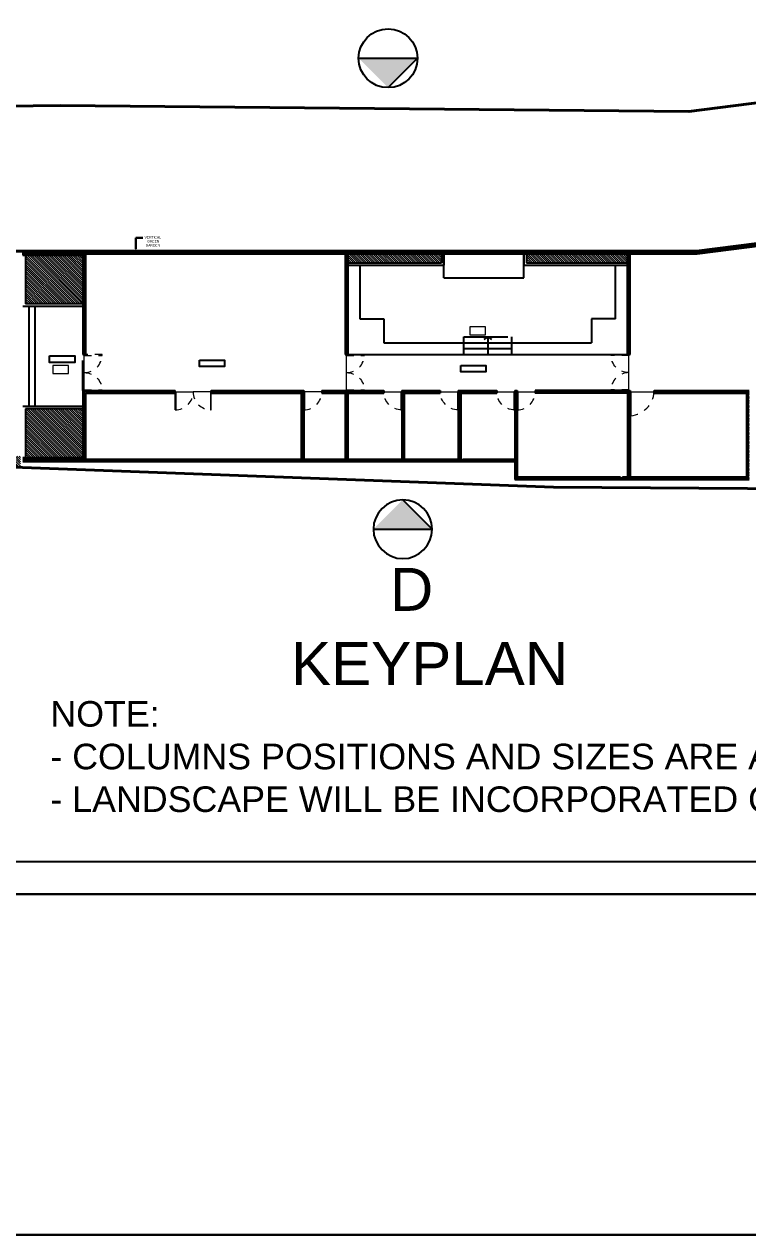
# Model space of a CAD drawing. Header units: metres. Extents: x 494 to 1845, y -666 to 1061.
# Drawn here: x 1728.91 to 1739.01, y 239.76 to 256.66 of the extents above; entities that cross this region are included whole.
import ezdxf
from ezdxf import colors
from ezdxf.entities.mleader import LeaderData, LeaderLine
from ezdxf.math import Vec2, Vec3

# ---------------------------------------------------------------- set-up
doc = ezdxf.new("R2010")
doc.units = ezdxf.units.M
doc.header["$MEASUREMENT"] = 0
for name, pattern in [('1', [0]), ('141011 - Typical Flr Plans -1 - 1.5 & 1-2 BHK_ Kolshet Namrata1$0$HIDDEN', [0.375, 0.25, -0.125]), ('ACAD_ISO02W100', [15, 12, -3])]:
    doc.linetypes.add(name, pattern=pattern)
for name, color, linetype, lineweight in [('07 TEXT', 7, 'Continuous', 13), ('A-Wall Hatch', 8, 'Continuous', 9), ('ARCHITECTURAL COMMENTS', 2, 'Continuous', 30), ('VDA-DOOR', 23, 'Continuous', 5), ('VDA-HATCH', 8, 'Continuous', 9), ('VDA-WALL', 250, 'Continuous', 25), ('VDA-WINDOW', 5, 'Continuous', 9)]:
    doc.layers.add(name, color=color, linetype=linetype, lineweight=lineweight)
for name, color, linetype in [('CLOUMN GRID', 7, 'Continuous'), ('PLOT - SURVEY', 1, '1'), ('SHEET', 7, 'Continuous'), ('VDA-WALL BELOW', 8, 'Continuous')]:
    doc.layers.add(name, color=color, linetype=linetype)
doc.styles.add('NAME PLATE', font='arial.ttf')
doc.styles.get("Standard").update_dxf_attribs({"font": 'arial.ttf'})
pattern_1 = [(45, (-1377.91861, -267.855326), (-0.0450780573, 0.0450780573), []), (45, (-1377.88856, -267.855326), (-0.0450780573, 0.0450780573), [])]
pattern_2 = [(315, (-1377.91861, -267.855326), (0.053916892, 0.053916892), [])]

# ---------------------------------------------------------------- blocks, each defined once
blk = doc.blocks.new('DAFASDFDFA')
at = {"layer": 'SHEET'}
for points in [[(2.25, 58.4), (2.25, 0), (-102.633, 0), (-102.633, 58.4)], [(1.75, 57.9), (1.75, 0.5), (-102.133, 0.5), (-102.133, 57.9)]]:
    blk.add_lwpolyline(points, close=True, dxfattribs=at)
at = {"layer": 'SHEET', "insert": (-31.618, 2.978), "char_height": 0.39482, "width": 27.80307, "attachment_point": 1, "style": 'NAME PLATE'}
blk.add_mtext('NOTE:\\P- COLUMNS POSITIONS AND SIZES ARE AS RECEIVED FROM MOHITE SIR  \\P- LANDSCAPE WILL BE INCORPORATED ONCE RECEIVED FROM LANDSCAPE CONSULTANTS', dxfattribs=at)
blk = doc.blocks.new('afasfdas')
at = {"layer": 'VDA-DOOR', "color": 5, "linetype": '141011 - Typical Flr Plans -1 - 1.5 & 1-2 BHK_ Kolshet Namrata1$0$HIDDEN'}
for p, q in [((-0.038, -0.001), (-0.038, -0.9)), ((0, -0.001), (-0.038, -0.001)), ((0, -0.9), (0, -0.001)), ((-0.038, -0.9), (0, -0.9))]:
    blk.add_line(p, q, dxfattribs=at)
blk.add_arc((0, 0), 0.9, 180.04247, 270, dxfattribs=at)
blk = doc.blocks.new('DXFG-flat-2-flat-28-flat-1-flat-1-flat-1-flat-1-flat-1-flat-1-flat-1-flat-1-flat-2-flat-1-flat-1-flat-1-flat-1-flat-1-flat-5-flat-1')
at = {"layer": 'VDA-DOOR'}
blk.add_line((-147.599, -172.986), (-147.599, -172.95), dxfattribs=at)
at = {"layer": 'VDA-DOOR', "color": 5}
for p, q in [((-147.599, -172.95), (-146.732, -172.95)), ((-146.732, -172.986), (-147.599, -172.986)), ((-146.732, -172.95), (-146.732, -172.986))]:
    blk.add_line(p, q, dxfattribs=at)
at = {"layer": 'VDA-DOOR', "color": 5, "linetype": 'ACAD_ISO02W100', "ltscale": 0.01}
blk.add_arc((-146.731, -172.95), 0.868, 180, 269.95753, dxfattribs=at)
blk = doc.blocks.new('dsafsdaf')
at = {"layer": 'VDA-DOOR'}
for p, q in [((0, 0.038), (1.2, 0.038)), ((0, 0), (0, 0.038)), ((1.2, 0), (0, 0)), ((1.2, 0.038), (1.2, 0))]:
    blk.add_line(p, q, dxfattribs=at)
at = {"layer": 'VDA-DOOR', "linetype": 'ACAD_ISO02W100', "ltscale": 0.01}
blk.add_arc((-0.078, -0.081), 1.283, 5.30906, 86.53295, dxfattribs=at)
blk = doc.blocks.new('fdfdsafd')
at = {"layer": 'VDA-DOOR', "color": 5}
for p, q in [((-0.9, -0.899), (-0.9, 0)), ((-0.862, 0), (-0.862, -0.899)), ((0.862, 0), (0.862, -0.899)), ((0.9, -0.899), (0.9, 0)), ((-0.862, -0.899), (-0.9, -0.899)), ((0.862, -0.899), (0.9, -0.899))]:
    blk.add_line(p, q, dxfattribs=at)
at = {"layer": 'VDA-DOOR', "color": 5, "linetype": 'ACAD_ISO02W100', "ltscale": 0.01}
for centre, start, end in [((-0.9, 0.001), 270, 359.95753), ((0.9, 0.001), 180.04247, 270)]:
    blk.add_arc(centre, 0.9, start, end, dxfattribs=at)
blk = doc.blocks.new('RWRERE')
h = blk.add_hatch(color=251)
h.dxf.hatch_style = 1
h.paths.add_polyline_path([(0, 0.383), (-0.383, 0), (0.383, 0)])
for p, q in [((-0.383, 0), (0, 0.383)), ((0.383, 0), (-0.383, 0))]:
    blk.add_line(p, q)
blk.add_circle((0, 0), 0.383)
blk = doc.blocks.new('zw$4F79')
at = {"layer": 'A-Wall Hatch'}
h = blk.add_hatch(dxfattribs=at)
h.set_pattern_fill('ANSI31', color=62, scale=0.61, angle=270)
h.set_pattern_definition(pattern_2)
h.paths.add_polyline_path([(0.266, 7.2), (1.772, 7.2), (1.772, 12.55), (0.802, 12.55), (0.658, 11.681)])
h.paths.add_polyline_path([(0.341, 6.625), (1.772, 6.625), (1.772, 7.075), (0.341, 7.075)])
h.paths.add_polyline_path([(0.341, 2.425), (1.772, 2.425), (1.772, 2.875), (0.341, 2.875)])
h.paths.add_polyline_path([(1.897, 2.242), (1.897, 2.3), (21.074, 2.3), (21.074, 1.731), (14.846, 1.963)])
h.paths.add_polyline_path([(21.324, 2.225), (24.199, 2.225), (24.199, 4.662), (21.324, 4.662)])
h.paths.add_polyline_path([(21.324, 9.912), (21.324, 12.35), (24.199, 12.35), (24.199, 9.912)])
h.paths.add_polyline_path([(62.369, 13.375), (69.599, 13.375), (69.592, 14.297)])
h.paths.add_polyline_path([(69.599, 14.243), (73.624, 14.243), (73.624, 14.811), (69.592, 14.297)])
h = blk.add_hatch(dxfattribs=at)
h.set_pattern_fill('ANSI31', color=62, scale=0.61, angle=270)
h.set_pattern_definition(pattern_2)
h.paths.add_polyline_path([(37.449, 12.425), (37.449, 11.975), (42.136, 11.975), (42.136, 12.425)])
h.paths.add_polyline_path([(46.386, 12.425), (46.386, 11.975), (51.449, 11.975), (51.449, 12.425)])
at = {"layer": 'VDA-HATCH'}
h = blk.add_hatch(dxfattribs=at)
h.set_pattern_fill('ANSI32', color=256, scale=0.17)
h.set_pattern_definition(pattern_1)
h.paths.add_polyline_path([(73.749, 14.827), (73.747, 14.953), (54.914, 12.55), (24.199, 12.55), (24.199, 12.425), (54.922, 12.425)])
h.paths.add_polyline_path([(50.474, 1.125), (50.474, 1.25), (51.449, 1.25), (51.449, 5.575), (51.574, 5.575), (51.574, 1.25), (57.399, 1.25), (57.399, 5.45), (52.774, 5.45), (52.774, 5.575), (57.524, 5.575), (57.524, 1.125)])
h.paths.add_polyline_path([(35.124, 2.15), (35.124, 5.575), (35.249, 5.575), (35.249, 2.025), (30.614, 2.025), (30.614, 2.15)])
h.paths.add_polyline_path([(36.449, 2.025), (36.449, 2.15), (37.324, 2.15), (37.324, 5.575), (37.386, 5.575), (37.449, 5.575), (37.449, 2.15), (38.074, 2.15), (38.074, 2.025)])
h.paths.add_polyline_path([(42.449, 2.025), (42.449, 2.15), (42.974, 2.15), (42.974, 5.575), (43.099, 5.575), (43.099, 2.15), (43.824, 2.15), (43.824, 2.025)])
h.paths.add_polyline_path([(39.574, 2.025), (39.574, 2.15), (40.149, 2.15), (40.149, 5.575), (40.274, 5.575), (40.274, 2.15), (40.949, 2.15), (40.949, 2.025)])
h.paths.add_polyline_path([(45.324, 2.025), (45.324, 2.15), (45.799, 2.15), (45.799, 5.575), (45.924, 5.575), (45.924, 2.025)])
h.paths.add_polyline_path([(78.819, 11.338), (78.819, 11.425), (79.544, 11.425), (79.544, 11.3), (78.944, 11.3), (78.944, 10.1), (78.819, 10.1)])
h.paths.add_polyline_path([(76.012, 15.242), (76.967, 15.364), (77.141, 15.386), (77.167, 15.389), (78.024, 15.498), (78.04, 15.374), (76.028, 15.118)])
h.paths.add_polyline_path([(81.344, 15.922), (81.469, 15.922), (81.469, 11), (81.344, 11)])
h.paths.add_polyline_path([(24.199, 2.15), (28.814, 2.15), (28.814, 2.025), (24.199, 2.025)])
h.paths.add_polyline_path([(79.81, 15.726), (79.826, 15.602), (81.344, 15.796), (81.344, 15.922)])
h.paths.add_polyline_path([(59.024, 1.525), (59.024, 4.55), (59.149, 4.55), (59.149, 1.525)])
h.paths.add_polyline_path([(58.874, 5.45), (58.874, 5.575), (61.524, 5.575), (61.524, 5.45)])
h.paths.add_polyline_path([(61.524, 3.275), (61.649, 3.275), (61.649, 1.125), (61.524, 1.125)])
h.paths.add_polyline_path([(80.294, 11.3), (80.294, 11.425), (81.344, 11.425), (81.344, 11.3)])
h.paths.add_polyline_path([(60.499, 3), (61.524, 3), (61.524, 3.125), (60.499, 3.125)])
h.paths.add_polyline_path([(45.799, 1.125), (45.799, 1.25), (46.674, 1.25), (46.674, 1.125)])
h.paths.add_polyline_path([(48.174, 1.125), (48.174, 1.25), (48.974, 1.25), (48.974, 1.125)])
h.paths.add_polyline_path([(45.799, 2.025), (45.799, 1.25), (45.924, 1.25), (45.924, 2.025)])
h.paths.add_polyline_path([(58.274, 2.55), (59.024, 2.55), (59.024, 2.675), (58.274, 2.675)])
h.paths.add_polyline_path([(73.749, 14.953), (73.749, 14.827), (74.243, 14.89), (74.227, 15.014)])
h.paths.add_polyline_path([(60.499, 1.525), (60.499, 2.25), (60.624, 2.25), (60.624, 1.525)])
h.paths.add_polyline_path([(61.524, 11.75), (61.524, 11.15), (61.649, 11.15), (61.649, 11.75), (61.524, 11.75)])
h.paths.add_polyline_path([(58.424, 4.173), (59.024, 4.173), (59.024, 4.298), (58.424, 4.298)])
h.paths.add_polyline_path([(71.074, 11), (71.199, 11), (71.199, 11.425), (71.074, 11.425), (71.074, 11)])
h.paths.add_polyline_path([(73.624, 11), (73.624, 11.425), (73.749, 11.425), (73.749, 11)])
h.paths.add_polyline_path([(76.444, 11), (76.444, 11.425), (76.569, 11.425), (76.569, 11), (76.444, 11)])
h.paths.add_polyline_path([(81.344, 10.1), (81.469, 10.1), (81.469, 10.4), (81.344, 10.4)])
h = blk.add_hatch(dxfattribs=at)
h.set_pattern_fill('ANSI31', color=256, scale=0.26)
h.set_pattern_definition([(45, (-1377.91861, -267.855326), (-0.0229809704, 0.0229809704), [])])
h.paths.add_polyline_path([(21.199, 12.55), (21.199, 12.35), (24.199, 12.35), (24.199, 12.55)])
h.paths.add_polyline_path([(21.199, 2.025), (24.199, 2.025), (24.199, 2.15), (24.199, 2.225), (21.199, 2.225)])
h = blk.add_hatch(dxfattribs=at)
h.set_pattern_fill('ANSI32', color=256, scale=0.17)
h.set_pattern_definition(pattern_1)
h.paths.add_polyline_path([(36.149, 5.45), (37.324, 5.45), (37.324, 5.575), (36.149, 5.575)])
for q in [(44.259, 8.127), (44.449, 7.375), (44.638, 8.127)]:
    blk.add_line((44.449, 8.275), q)
at = {"color": 105, "lineweight": 30}
blk.add_lwpolyline([(21.199, 12.35), (24.324, 12.35), (24.324, 12.425), (54.922, 12.425), (73.624, 14.811)], dxfattribs=at)
for points in [[(22.525, 7.314), (23.785, 7.314), (23.785, 6.984), (22.525, 6.984)], [(30.023, 7.105), (31.283, 7.105), (31.283, 6.775), (30.023, 6.775)], [(43.099, 6.836), (44.359, 6.836), (44.359, 6.507), (43.099, 6.507)]]:
    blk.add_lwpolyline(points, close=True)
at = {"layer": '07 TEXT'}
for points in [[(44.34, 8.774), (43.555, 8.774), (43.555, 8.375), (44.34, 8.375)], [(23.472, 6.834), (22.688, 6.834), (22.688, 6.435), (23.472, 6.435)]]:
    blk.add_lwpolyline(points, close=True, dxfattribs=at)
at = {"layer": 'PLOT - SURVEY', "color": 250, "linetype": 'Continuous', "lineweight": 40}
for p, q in [((54.914, 12.55), (83.582, 16.208, 0)), ((0.782, 12.55), (54.914, 12.55))]:
    blk.add_line(p, q, dxfattribs=at)
for points in [[(82.199, 23.088), (54.511, 19.555), (23.054, 19.845), (1.472, 19.582)], [(80.874, 22.919), (54.511, 19.555), (23.054, 19.845), (1.472, 19.582), (1.055, 14.074), (0.658, 11.681), (0.1, 5.305), (0, 2.283), (14.846, 1.963), (47.734, 0.735), (84.13, 0.484)]]:
    blk.add_lwpolyline(points, dxfattribs=at)
at = {"layer": 'VDA-DOOR'}
for p, q in [((28.814, 5.512), (28.852, 5.512)), ((30.614, 5.512), (30.576, 5.512)), ((36.149, 5.512), (35.249, 5.512)), ((39.249, 5.512), (40.149, 5.512)), ((42.074, 5.512), (42.974, 5.512)), ((44.899, 5.512), (45.799, 5.512)), ((45.924, 5.512), (46.824, 5.512)), ((51.574, 5.512), (52.774, 5.512))]:
    blk.add_line(p, q, dxfattribs=at)
at = {"layer": 'VDA-DOOR', "color": 5}
for p in [(28.852, 5.512), (30.614, 5.512)]:
    blk.add_line(p, (29.714, 5.512), dxfattribs=at)
at = {"layer": 'VDA-WALL'}
for p, q in [((54.914, 12.55), (73.749, 14.953)), ((1.772, 12.55), (54.914, 12.55)), ((24.199, 12.55), (54.914, 12.55)), ((24.199, 12.425), (54.922, 12.425)), ((42.261, 11.225), (42.261, 12.425)), ((46.261, 11.225), (46.261, 12.425)), ((42.261, 11.225), (46.261, 11.225)), ((21.499, 9.787), (21.499, 4.787)), ((21.799, 9.787), (21.799, 4.787)), ((24.199, 5.575), (24.199, 7.075)), ((35.124, 5.575), (35.124, 2.15)), ((35.249, 5.575), (35.249, 2.025)), ((36.149, 5.575), (37.449, 5.575)), ((36.149, 5.575), (36.149, 5.45)), ((37.324, 5.575), (37.324, 2.15)), ((37.449, 5.575), (37.449, 2.15)), ((40.149, 5.575), (40.149, 2.15)), ((40.149, 5.575), (40.274, 5.575)), ((40.274, 5.575), (40.274, 2.15)), ((42.974, 5.575), (42.974, 2.15)), ((42.974, 5.575), (43.099, 5.575)), ((43.099, 5.575), (43.099, 2.15)), ((45.799, 5.575), (45.799, 2.15)), ((45.799, 5.575), (45.924, 5.575)), ((45.924, 5.575), (45.924, 2.025)), ((46.824, 5.575), (46.824, 5.45)), ((51.449, 5.575), (51.574, 5.575)), ((51.449, 5.575), (51.449, 1.25)), ((51.574, 5.575), (51.574, 1.25)), ((52.774, 5.575), (57.524, 5.575)), ((52.774, 5.575), (52.774, 5.45)), ((52.774, 5.45), (52.774, 5.575)), ((36.149, 5.45), (37.324, 5.45)), ((52.774, 5.45), (57.399, 5.45)), ((57.399, 5.45), (57.399, 1.25)), ((21.199, 2.225), (24.199, 2.225)), ((21.199, 2.025), (28.814, 2.025)), ((24.199, 2.15), (28.814, 2.15)), ((24.199, 2.15), (24.199, 2.025)), ((28.814, 2.025), (28.814, 2.15)), ((30.614, 2.15), (35.124, 2.15)), ((30.614, 2.025), (30.614, 2.15)), ((30.614, 2.025), (35.249, 2.025)), ((36.449, 2.15), (37.324, 2.15)), ((36.449, 2.15), (36.449, 2.025)), ((36.449, 2.025), (38.074, 2.025)), ((37.449, 2.15), (38.074, 2.15)), ((38.074, 2.025), (38.074, 2.15)), ((39.524, 2.15), (40.149, 2.15)), ((39.574, 2.025), (39.574, 2.15)), ((39.574, 2.025), (40.949, 2.025)), ((40.324, 2.15), (40.949, 2.15)), ((40.949, 2.15), (40.949, 2.025)), ((42.449, 2.15), (43.074, 2.15)), ((42.449, 2.025), (42.449, 2.15)), ((42.449, 2.025), (43.824, 2.025)), ((43.199, 2.15), (43.824, 2.15)), ((43.824, 2.025), (43.824, 2.15)), ((45.324, 2.15), (45.799, 2.15)), ((45.324, 2.025), (45.324, 2.15)), ((45.324, 2.025), (45.799, 2.025)), ((45.799, 2.025), (45.799, 1.125)), ((45.924, 2.025), (45.924, 1.25)), ((45.924, 1.25), (46.674, 1.25)), ((46.674, 1.25), (46.674, 1.125)), ((48.174, 1.25), (48.974, 1.25)), ((48.174, 1.125), (48.174, 1.25)), ((48.974, 1.25), (48.974, 1.125)), ((50.474, 1.25), (51.074, 1.25)), ((50.474, 1.25), (50.474, 1.125)), ((51.199, 1.25), (57.399, 1.25)), ((45.799, 1.125), (46.674, 1.125)), ((48.174, 1.125), (48.974, 1.125)), ((50.474, 1.125), (57.524, 1.125))]:
    blk.add_line(p, q, dxfattribs=at)
blk.add_lwpolyline([(21.199, 12.35), (24.199, 12.35), (24.199, 12.55), (21.199, 12.55)], close=True, dxfattribs=at)
at = {"layer": 'VDA-WALL BELOW'}
for p, q in [((21.324, 12.35), (21.324, 9.912)), ((24.199, 12.55), (24.199, 7.375)), ((24.324, 12.425), (24.324, 7.375)), ((37.324, 12.425), (37.324, 7.375)), ((37.449, 12.425), (37.449, 7.375)), ((42.136, 12.425), (42.136, 11.975)), ((42.261, 12.425), (42.261, 11.85)), ((46.261, 12.425), (46.261, 11.85)), ((46.386, 12.425), (46.386, 11.975)), ((51.449, 7.375), (51.449, 12.425)), ((51.574, 7.375), (51.574, 12.425)), ((37.449, 11.975), (42.136, 11.975)), ((37.449, 11.85), (42.261, 11.85)), ((38.049, 11.85), (38.049, 9.175)), ((46.261, 11.85), (51.449, 11.85)), ((46.386, 11.975), (51.449, 11.975)), ((50.849, 9.175), (50.849, 11.85)), ((24.199, 9.787), (21.199, 9.787)), ((24.199, 9.912), (21.324, 9.912)), ((38.049, 9.175), (39.249, 9.175)), ((39.249, 9.175), (39.249, 7.975)), ((49.649, 9.175), (49.649, 7.975)), ((50.849, 9.175), (49.649, 9.175)), ((39.249, 7.975), (49.649, 7.975)), ((43.249, 7.375), (43.249, 8.275)), ((43.249, 8.275), (45.461, 8.275)), ((45.649, 7.375), (45.649, 8.275)), ((24.199, 7.375), (24.324, 7.375)), ((37.324, 7.375), (51.574, 7.375)), ((43.249, 7.675), (45.649, 7.675)), ((24.199, 5.575), (24.199, 2.15)), ((24.199, 5.575), (28.814, 5.575)), ((28.814, 5.45), (28.814, 5.575)), ((28.814, 5.45), (28.814, 5.575)), ((30.614, 5.575), (35.249, 5.575)), ((30.614, 5.45), (30.614, 5.575)), ((30.614, 5.45), (30.614, 5.575)), ((37.449, 5.575), (39.249, 5.575)), ((39.249, 5.575), (39.249, 5.45)), ((39.249, 5.575), (39.249, 5.45)), ((40.274, 5.575), (42.074, 5.575)), ((42.074, 5.575), (42.074, 5.45)), ((42.074, 5.575), (42.074, 5.45)), ((43.099, 5.575), (44.899, 5.575)), ((44.899, 5.575), (44.899, 5.45)), ((44.899, 5.575), (44.899, 5.45)), ((51.449, 5.575), (46.824, 5.575)), ((46.824, 5.575), (46.824, 5.45)), ((24.324, 5.45), (24.324, 2.15)), ((24.324, 5.45), (28.814, 5.45)), ((30.614, 5.45), (35.124, 5.45)), ((37.449, 5.45), (39.251, 5.45)), ((40.274, 5.45), (42.074, 5.45)), ((43.099, 5.45), (44.899, 5.45)), ((51.449, 5.45), (46.824, 5.45)), ((24.199, 4.787), (21.199, 4.787)), ((24.199, 4.662), (21.324, 4.662)), ((21.324, 4.662), (21.324, 2.225)), ((28.814, 2.15), (30.614, 2.15)), ((28.814, 2.025), (30.614, 2.025)), ((35.249, 2.15), (36.449, 2.15)), ((35.249, 2.025), (36.449, 2.025)), ((38.074, 2.15), (39.574, 2.15)), ((38.074, 2.025), (39.574, 2.025)), ((40.949, 2.15), (42.449, 2.15)), ((40.949, 2.025), (42.449, 2.025)), ((43.824, 2.15), (45.324, 2.15)), ((43.824, 2.025), (45.324, 2.025)), ((46.674, 1.25), (48.174, 1.25)), ((48.974, 1.25), (50.474, 1.25)), ((46.674, 1.125), (48.174, 1.125)), ((48.974, 1.125), (50.474, 1.125))]:
    blk.add_line(p, q, dxfattribs=at)
at = {"layer": 'VDA-WINDOW'}
for p, q in [((24.261, 12.425), (24.261, 7.375)), ((37.386, 12.425), (37.386, 7.375)), ((51.511, 7.375), (51.511, 12.425)), ((24.261, 5.613), (24.261, 7.337)), ((37.386, 5.613), (37.386, 7.337)), ((51.511, 5.613), (51.511, 7.337)), ((24.261, 5.512), (28.814, 5.512)), ((24.261, 5.512), (24.261, 2.15)), ((30.614, 5.512), (35.124, 5.512)), ((37.449, 5.512), (39.299, 5.512)), ((40.274, 5.512), (42.074, 5.512)), ((43.099, 5.512), (44.949, 5.512)), ((51.449, 5.512), (46.824, 5.512)), ((28.814, 2.087), (30.614, 2.087)), ((35.249, 2.087), (36.449, 2.087)), ((38.074, 2.087), (39.574, 2.087)), ((40.949, 2.087), (42.449, 2.087)), ((43.824, 2.087), (45.324, 2.087)), ((46.674, 1.187), (48.174, 1.187)), ((48.974, 1.187), (50.474, 1.187))]:
    blk.add_line(p, q, dxfattribs=at)
at = {"layer": 'VDA-DOOR', "color": 192}
for p, rotation in [((24.26, 7.375), 90), ((37.385, 7.375), 90), ((51.512, 5.575), 270.0000000000001)]:
    blk.add_blockref('afasfdas', p, dxfattribs=dict(at, rotation=rotation))
at = {"layer": 'VDA-DOOR', "color": 192, "xscale": -1}
for p, rotation in [((51.512, 7.375), 270), ((24.26, 5.575), 89.99999999999986), ((37.385, 5.575), 89.99999999999987)]:
    blk.add_blockref('afasfdas', p, dxfattribs=dict(at, rotation=rotation))
at = {"layer": 'VDA-DOOR', "color": 3}
blk.add_blockref('fdfdsafd', (29.714, 5.512), dxfattribs=at)
at = {"layer": 'VDA-DOOR', "xscale": 1.036440322957658, "yscale": 1.036440322957658, "zscale": 1.036440322957658, "rotation": 90.00000000000001}
blk.add_blockref('DXFG-flat-2-flat-28-flat-1-flat-1-flat-1-flat-1-flat-1-flat-1-flat-1-flat-1-flat-2-flat-1-flat-1-flat-1-flat-1-flat-1-flat-5-flat-1', (-144.003, 157.591), dxfattribs=at)
at = {"layer": 'VDA-DOOR', "extrusion": (0, 0, -1), "yscale": 1.036440322957658, "zscale": -1.036440322957658}
for p, xscale, rotation in [((-219.401, 157.591), 1.036440322957658, 90.00000000000006), ((-222.226, 157.591), 1.036440322957658, 90.00000000000006), ((-225.051, 157.591), 1.036440322957658, 89.99999999929801), ((133.328, 157.591), -1.036440322957658, 269.9999999999999)]:
    blk.add_blockref('DXFG-flat-2-flat-28-flat-1-flat-1-flat-1-flat-1-flat-1-flat-1-flat-1-flat-1-flat-2-flat-1-flat-1-flat-1-flat-1-flat-1-flat-5-flat-1', p, dxfattribs=dict(at, xscale=xscale, rotation=rotation))
at = {"layer": 'VDA-DOOR', "rotation": 270}
blk.add_blockref('dsafsdaf', (51.574, 5.512), dxfattribs=at)
at = {"color": 105, "lineweight": 30}
ml = blk.add_multileader_mtext('Standard', dxfattribs=at)
ml.set_content('{\\H0.66667x;\\C256;\\c0;VERTICAL\\P GREEN \\PGARDEN\\H1.5x;\\P\\pq*;} ', color=105)
ml.set_leader_properties()
ml.build(insert=Vec2(0, 0))
ml.multileader.update_dxf_attribs({"dogleg_length": 0.36, "arrow_head_size": 0.18})
ctx = ml.context
ctx.base_point, ctx.char_height, ctx.arrow_head_size, ctx.landing_gap_size, ctx.plane_origin = Vec3(27.2, 13.219), 0.18, 0.18, 0.09, Vec3(26.84, 12.488)
ctx.text_align_type = 1
notes = []
notes.append((ctx, [(0, (1, 1, 0), (26.84, 13.219), (1, 0), 0.36, [(0, [(26.84, 12.488)], 0, [])])]))
ctx.mtext.insert, ctx.mtext.alignment, ctx.mtext.flow_direction = Vec3(27.696, 13.309), 2, 5
for ctx, leaders in notes:
    for number, flags, end, landing, length, lines in leaders:
        leader = LeaderData()
        leader.index, (leader.has_last_leader_line, leader.has_dogleg_vector, leader.attachment_direction) = number, flags
        leader.last_leader_point, leader.dogleg_vector, leader.dogleg_length = Vec3(end), Vec3(landing), length
        for number, points, colour, breaks in lines:
            line = LeaderLine()
            line.index, line.vertices, line.color, line.breaks = number, Vec3.list(points), colors.encode_raw_color(colour), breaks
            leader.lines.append(line)
        ctx.leaders.append(leader)

msp = doc.modelspace()

# ---------------------------------------------------------------- linework, layer by layer
at = {"layer": 'ARCHITECTURAL COMMENTS'}
msp.add_lwpolyline([(1458.8635, 306.4524), (1770.5289, 306.4524), (1770.5289, 239.756), (1458.8635, 239.756)], close=True, dxfattribs=at)
at = {"layer": 'VDA-WALL'}
msp.add_lwpolyline([(1664.9913, 244.5134), (1759.9319, 244.5134), (1759.9319, 297.3774), (1664.9913, 297.3774)], close=True, dxfattribs=at)

# ---------------------------------------------------------------- block references
at = {"xscale": 1.072497202074923, "yscale": 1.072497202074923, "zscale": 1.072497202074923, "rotation": 180}
msp.add_blockref('RWRERE', (1733.987, 256.1854), dxfattribs=at)
at = {"xscale": -1.072497202074923, "yscale": 1.072497202074923, "zscale": 1.072497202074923}
msp.add_blockref('RWRERE', (1734.1924, 249.609), dxfattribs=at)
at = {"layer": 'CLOUMN GRID', "color": 2, "lineweight": 30, "xscale": 0.2788796999238565, "yscale": 0.2788796999238565, "zscale": 0.2788796999238565}
msp.add_blockref('zw$4F79', (1722.9807, 249.9895), dxfattribs=at)
at = {"layer": 'VDA-WALL', "xscale": 0.9052046613064094, "yscale": 0.9052046613064094, "zscale": 0.9052046613064094}
msp.add_blockref('DAFASDFDFA', (1757.8952, 244.5134), dxfattribs=at)

# ---------------------------------------------------------------- texts
at = {"char_height": 0.6, "width": 3.795522, "attachment_point": 1}
for s, insert in [('D', (1734.0124, 249.0689)), ('KEYPLAN', (1732.6329, 248.0321))]:
    msp.add_mtext(s, dxfattribs=dict(at, insert=insert))

doc.saveas('drawing.dxf')
